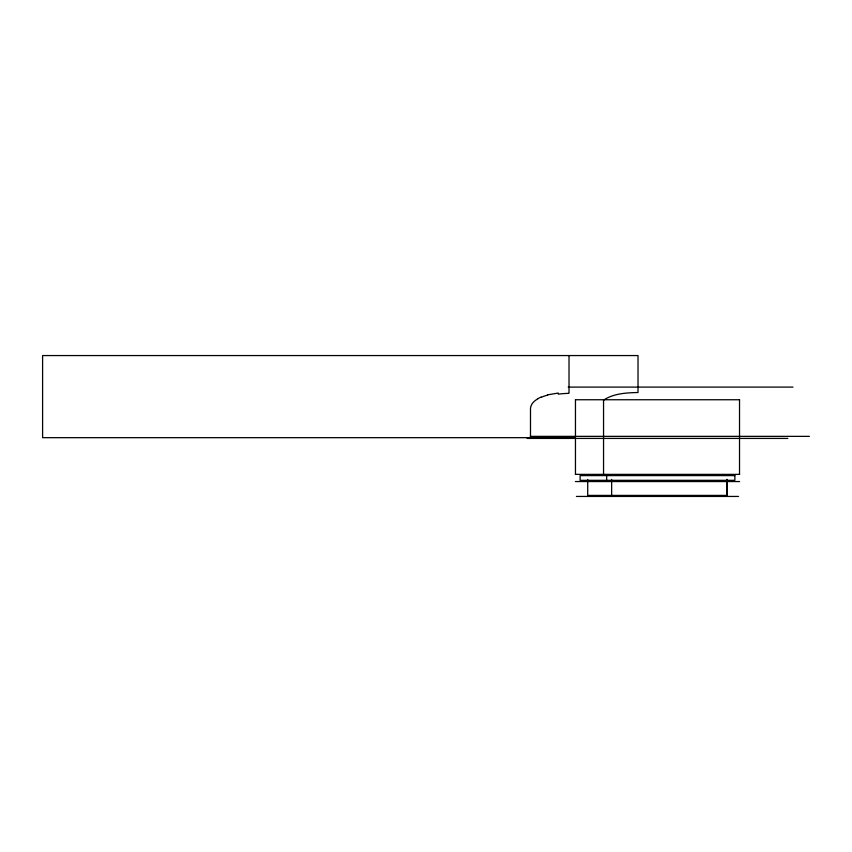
<?xml version="1.0" encoding="UTF-8"?>
<svg xmlns="http://www.w3.org/2000/svg" width="852" height="852" viewBox="0 0 852 852"><rect width="100%" height="100%" fill="white"/><g stroke="black" fill="none" stroke-linecap="round" stroke-linejoin="round"><path stroke-width="1.28" d="M587.71 479.484L587.71 495.406L727.246 495.406L727.203 479.484M603.546 400.131C613.632 393.454 626.273 392.772 638.02 392.516L638.02 355.561L42.6 355.561L42.6 437.672L575.419 437.672M537.932 398.619L541.063 397.053M547.57 394.87L558.241 393.038M568.199 387.096L792.978 387.096M575.409 399.748L739.589 399.748M530.349 436.362L809.4 436.362M527.154 438.418L787.834 438.418M575.409 474.372L739.589 474.372M575.388 481.55L739.6 481.55M576.421 496.439L738.503 496.439M739.525 399.748L739.525 474.372M611.64 479.484L611.64 495.406M606.656 475.597L606.656 480.326M603.546 399.748L603.546 474.372M575.462 399.748L575.462 474.372M569.019 355.561L569.019 392.516M530.487 437.672L530.487 408.939A7.157 5.985 -90 0 1 530.785 406.723L531.744 404.412A12.184 10.149 -89.6 0 1 532.862 402.804A22.12 18.286 -87.9 0 1 537.974 398.747M558.209 394.146A157.833 126.16 -72.4 0 1 568.944 393.347M541.137 397.341A61.152 49.959 -83.3 0 1 547.602 395.115M727.171 479.484L727.129 495.406L727.118 479.484M734.861 475.597L580.127 475.597L580.106 480.326L734.861 480.326L734.882 475.597"/></g></svg>
